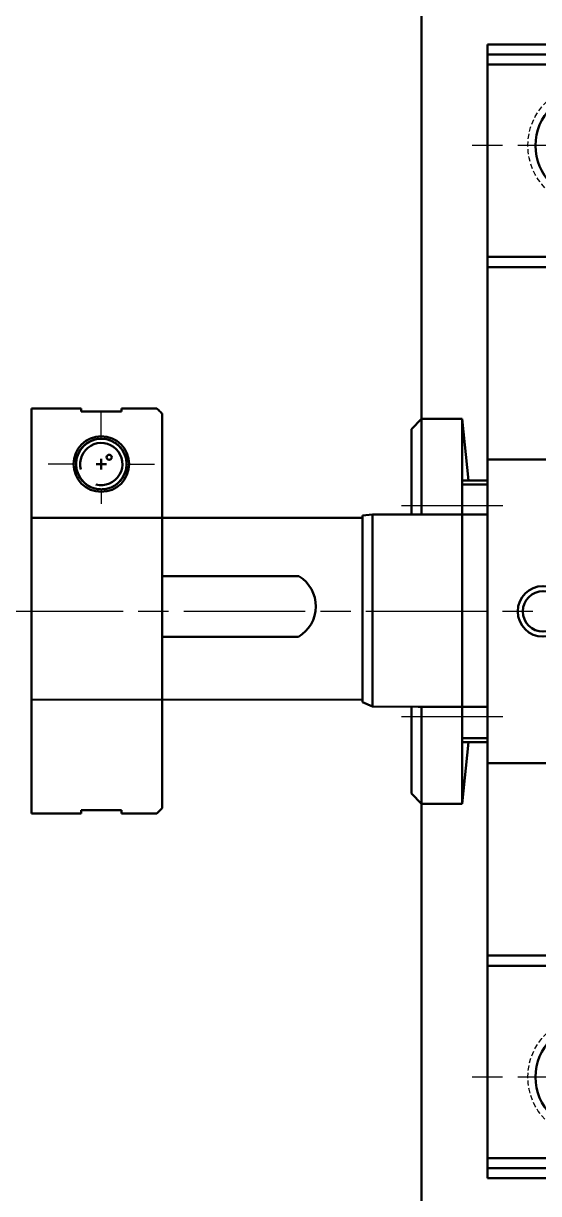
# Model space of a CAD drawing. Header units: millimetres. Extents: x 98 to 4367, y -12 to 2058.
# Drawn here: x 406 to 431.4, y 968.6 to 1026.4 of the extents above; entities that cross this region are included whole.
import ezdxf

# ---------------------------------------------------------------- set-up
doc = ezdxf.new("R2010")
doc.units = ezdxf.units.MM
for name, pattern in [('AM_ISO08W050', [18, 12, -1.5, 3, -1.5]), ('AUSGEZOGEN', [0]), ('CENTER', [50.8, 31.75, -6.35, 6.35, -6.35]), ('GESTRICHELT', [0.75, 0.5, -0.25])]:
    doc.linetypes.add(name, pattern=pattern)
doc.layers.get('0').update_dxf_attribs({"lineweight": 50})
for name, color, linetype, lineweight in [('DEFAULT_1', 7, 'CENTER', 30), ('L5STAR', 7, 'AUSGEZOGEN', 50), ('M2STAR', 7, 'AM_ISO08W050', 30), ('U2STAR', 7, 'GESTRICHELT', 30)]:
    doc.layers.add(name, color=color, linetype=linetype, lineweight=lineweight)

# ---------------------------------------------------------------- blocks, each defined once
blk = doc.blocks.new('R159112030_5')
at = {"layer": 'L5STAR'}
for p, q in [((-19, 31), (-18, 32)), ((-18, 32), (-9.43, 32)), ((9.57, 32), (18, 32)), ((18, 32), (19, 31)), ((-9.43, 31), (-19, 31)), ((-19, 27), (-19, 31)), ((19, 31), (9.57, 31)), ((19, 31), (19, 27)), ((-19, 27), (-9.43, 27)), ((-12.93, 26.36), (-19, 27)), ((-12.93, 24.5), (-12.93, 27)), ((-12.54, 27.06), (-12.54, 24.53)), ((19, 27), (9.57, 27)), ((12.53, 27.03), (12.53, 24.56)), ((12.93, 27), (12.93, 24.5)), ((19, 27), (12.93, 26.36)), ((12.93, 26.36), (12.93, 24.5)), ((-56, 24.5), (56, 24.5)), ((-56, -24.5), (-56, 24.5)), ((-55, -24.5), (-55, 24.5)), ((-54, -24.5), (-54, 24.5)), ((-35, -24.5), (-35, 24.5)), ((-34, -24.5), (-34, 24.5)), ((-15, -24.5), (-15, 24.5)), ((15, -24.5), (15, 24.5)), ((34, -24.5), (34, 24.5)), ((35, -24.5), (35, 24.5)), ((54, -24.5), (54, 24.5)), ((55, -24.5), (55, 24.5)), ((56, -24.5), (56, 24.5))]:
    blk.add_line(p, q, dxfattribs=at)
for centre, radius in [((0, 19), 2.5), ((0, 19), 2), ((-46, 14.5), 5.25), ((46, 14.5), 5.25)]:
    blk.add_circle(centre, radius, dxfattribs=at)
at = {"layer": 'M2STAR'}
for p, q in [((0, -29.5), (0, 370.11)), ((-10.43, 22.98), (-10.43, 33)), ((10.43, 22.98), (10.43, 33)), ((-46, -26.5), (-46, 26.5)), ((46, -26.5), (46, 26.5))]:
    blk.add_line(p, q, dxfattribs=at)
at = {"layer": 'U2STAR'}
for centre in [(-46, 14.5), (46, 14.5)]:
    blk.add_circle(centre, 6, dxfattribs=at)

msp = doc.modelspace()

# ---------------------------------------------------------------- linework, layer by layer
for p, q in [((425.642, 1072.155), (425.642, 1006.85)), ((423.219, 1002.134), (422.719, 1002.084)), ((422.719, 1002.084), (422.719, 992.866)), ((425.469, 1002.134), (423.219, 1002.134)), ((423.219, 1002.134), (423.219, 992.656)), ((425.469, 1002.134), (428.892, 1002.134)), ((427.642, 1002.134), (427.642, 992.634)), ((406.369, 1001.989), (406.369, 992.989)), ((422.714, 1001.974), (406.369, 1001.974)), ((412.819, 1001.989), (412.819, 992.989)), ((412.819, 999.089), (419.579, 999.089)), ((419.555, 996.089), (412.819, 996.089)), ((406.369, 992.989), (422.719, 992.974)), ((423.219, 992.656), (422.719, 992.866)), ((423.219, 992.656), (425.469, 992.634)), ((425.469, 992.634), (428.892, 992.634)), ((425.642, 987.85), (425.642, 922.155))]:
    msp.add_line(p, q)
at = {"linetype": 'Continuous'}
for p, q in [((406.369, 1001.989), (406.369, 1007.367)), ((408.819, 1007.367), (406.369, 1007.367)), ((408.819, 1007.216), (408.819, 1007.367)), ((412.569, 1007.367), (410.819, 1007.367)), ((410.819, 1007.216), (410.819, 1007.367)), ((410.819, 1007.216), (408.819, 1007.216)), ((412.819, 1001.989), (412.819, 1007.116)), ((410.082, 1004.625), (409.557, 1004.625)), ((409.819, 1004.887), (409.819, 1004.362)), ((406.369, 987.375), (406.369, 992.989)), ((412.819, 987.625), (412.819, 992.989)), ((412.819, 987.625), (412.569, 987.375)), ((408.819, 987.375), (406.369, 987.375)), ((410.819, 987.525), (408.819, 987.525)), ((408.819, 987.525), (408.819, 987.375)), ((410.819, 987.525), (410.819, 987.375)), ((412.569, 987.375), (410.819, 987.375))]:
    msp.add_line(p, q, dxfattribs=at)
for centre, radius in [((409.819, 1004.625), 1.375), ((409.819, 1004.625), 1.25), ((410.207, 1004.957), 0.125)]:
    msp.add_circle(centre, radius, dxfattribs=at)
msp.add_arc((409.819, 1004.625), 1.042, 255, 195, dxfattribs=at)
msp.add_arc((418.666, 997.596), 1.75, 300.53842, 58.53916)
for points, start_tangent, end_tangent in [([(412.569, 1007.367), (412.653, 1007.283), (412.736, 1007.2), (412.819, 1007.116)], (0.706824, -0.70739), (0.706809, -0.707405)), ([(409.819, 1003.375, 2), (409.575, 1003.399, 2), (409.341, 1003.47, 2), (409.125, 1003.585, 2), (408.935, 1003.741, 2), (408.78, 1003.93, 2), (408.664, 1004.146, 2), (408.593, 1004.381, 2), (408.569, 1004.625, 2), (408.593, 1004.868, 2), (408.664, 1005.103, 2), (408.78, 1005.319, 2), (408.935, 1005.509, 2), (409.125, 1005.664, 2), (409.341, 1005.779, 2), (409.575, 1005.851, 2), (409.819, 1005.875, 2)], (-0.999998, 0.001857), (0.999998, 0.001857)), ([(409.819, 1005.875, 2), (410.063, 1005.851, 2), (410.297, 1005.779, 2), (410.513, 1005.664, 2), (410.703, 1005.509, 2), (410.858, 1005.319, 2), (410.974, 1005.103, 2), (411.045, 1004.868, 2), (411.069, 1004.625, 2), (411.045, 1004.381, 2), (410.974, 1004.146, 2), (410.858, 1003.93, 2), (410.703, 1003.741, 2), (410.513, 1003.585, 2), (410.297, 1003.47, 2), (410.063, 1003.399, 2), (409.819, 1003.375, 2)], (0.999998, -0.001857), (-0.999998, -0.001857))]:
    msp.add_spline(points, degree=3, dxfattribs=dict(at, start_tangent=start_tangent, end_tangent=end_tangent))
at = {"layer": 'DEFAULT_1', "linetype": 'CENTER'}
for p, q in [((409.819, 1005.937), (409.819, 1007.25)), ((408.507, 1004.625), (407.194, 1004.625)), ((411.132, 1004.625), (412.444, 1004.625)), ((409.819, 1003.312), (409.819, 1002.656))]:
    msp.add_line(p, q, dxfattribs=at)

# ---------------------------------------------------------------- block references
at = {"xscale": 0.5, "yscale": 0.5, "zscale": 0.5, "rotation": 89.99999999999999}
msp.add_blockref('R159112030_5', (441.142, 997.35), dxfattribs=at)

doc.saveas('drawing.dxf')
